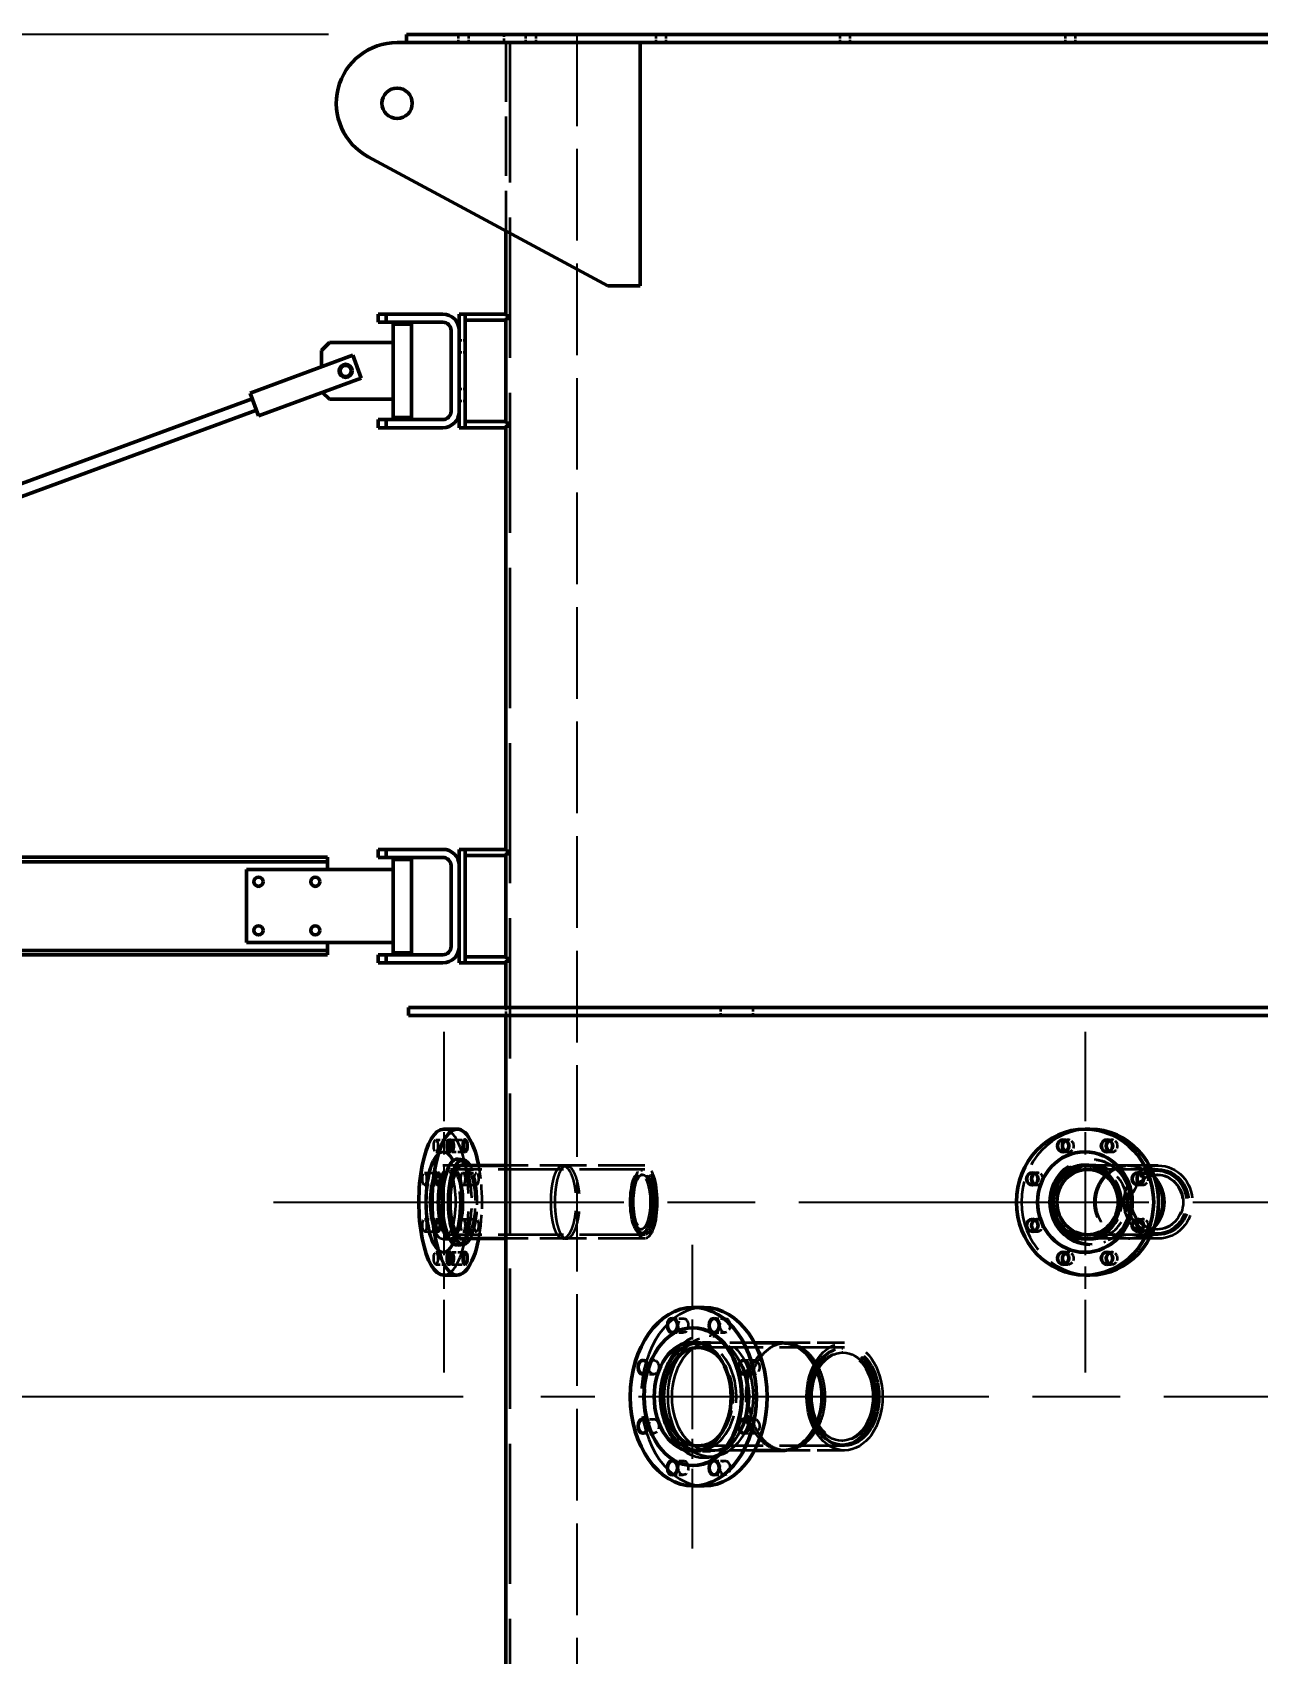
# Model space of a CAD drawing. Header units: inches. Extents: x 11 to 1621, y 11 to 1332.
# Drawn here: x 176.9 to 252.5, y 791.6 to 891.6 of the extents above; entities that cross this region are included whole.
import ezdxf

# ---------------------------------------------------------------- set-up
doc = ezdxf.new("R2010")
doc.units = ezdxf.units.IN
doc.header["$LTSCALE"] = 48
doc.header["$MEASUREMENT"] = 0
doc.linetypes.add('CHAIN', pattern=[0.7087, 0.4724, -0.0591, 0.1181, -0.0591])
doc.linetypes.add('DASHED', pattern=[0.2067, 0.1654, -0.0413])
for name, color, linetype, lineweight in [('Center Mark (ANSI)', 7, 'Continuous', 25), ('Centerline (ANSI)', 7, 'Continuous', 25), ('Dimension (ANSI)', 7, 'Continuous', 25), ('Hidden (ANSI)', 7, 'DASHED', 35), ('Sketch Geometry (ANSI)', 7, 'Continuous', 25), ('Visible (ANSI)', 7, 'Continuous', 50)]:
    doc.layers.add(name, color=color, linetype=linetype, lineweight=lineweight)
doc.styles.add('Dimension Text', font='tahoma.ttf')
doc.dimstyles.new('ELC FT', dxfattribs={"dimscale": 48, "dimtxt": 0.12, "dimasz": 0.098425, "dimexe": 0.05, "dimexo": 0.1, "dimgap": 0.031496, "dimtad": 1, "dimdec": 5, "dimzin": 3, "dimdsep": 46, "dimlunit": 4, "dimtxsty": 'Dimension Text', "dimcen": 0.09, "dimdle": 0.5, "dimclrd": 5, "dimclre": 5, "dimclrt": 256, "dimadec": 1, "dimazin": 3, "dimtfac": 0.833333, "dimtofl": 0, "dimtmove": 0, "dimatfit": 3, "dimfxl": 0, "dimfrac": 2, "dimtolj": 1, "dimtzin": 0, "dimlwd": 25, "dimlwe": 25, "dimarcsym": 0})

# ---------------------------------------------------------------- blocks, each defined once
blk = doc.blocks.new('*D28')
at = {"layer": 'Defpoints', "color": 0, "linetype": 'Continuous', "transparency": 16777216}
for p in [(86.002, 891.451), (200.002, 891.451), (183.393, 291.451)]:
    blk.add_point(p, dxfattribs=at)
at = {"layer": 'Dimension (ANSI)', "color": 5, "linetype": 'Continuous', "lineweight": 25, "transparency": 16777216}
for p, q in [((195.202, 891.451), (83.602, 891.451)), ((86.002, 886.727), (86.002, 614.438)), ((86.002, 296.176), (86.002, 568.464)), ((178.593, 291.451), (83.602, 291.451))]:
    blk.add_line(p, q, dxfattribs=at)
at = {"layer": 'Dimension (ANSI)', "color": 5, "linetype": 'Continuous', "transparency": 16777216}
for points in [[(85.215, 886.727), (86.79, 886.727), (86.002, 891.451)], [(85.215, 296.176), (86.79, 296.176), (86.002, 291.451)]]:
    blk.add_solid(points, dxfattribs=at)
at = {"layer": 'Dimension (ANSI)', "linetype": 'Continuous', "lineweight": 25, "transparency": 16777216, "insert": (86.002, 591.451), "char_height": 5.76, "attachment_point": 5, "rotation": 90, "style": 'Dimension Text'}
blk.add_mtext('\\A1;\\fTahoma|b0|i0;50\'-0"\\P\\fTahoma|b0|i0;4000 STACK', dxfattribs=at)
blk = doc.blocks.new('*D40')
at = {"layer": 'Defpoints', "color": 0, "linetype": 'Continuous', "transparency": 16777216}
for p in [(318.502, 933.451), (210.502, 891.451), (318.502, 891.451)]:
    blk.add_point(p, dxfattribs=at)
at = {"layer": 'Dimension (ANSI)', "color": 5, "linetype": 'Continuous', "lineweight": 25, "transparency": 16777216}
for p, q in [((210.502, 896.251), (210.502, 935.851)), ((318.502, 896.251), (318.502, 935.851)), ((215.227, 933.451), (238.505, 933.451)), ((313.778, 933.451), (290.75, 933.451))]:
    blk.add_line(p, q, dxfattribs=at)
at = {"layer": 'Dimension (ANSI)', "color": 5, "linetype": 'Continuous', "transparency": 16777216}
for points in [[(215.227, 934.239), (215.227, 932.664), (210.502, 933.451)], [(313.778, 934.239), (313.778, 932.664), (318.502, 933.451)]]:
    blk.add_solid(points, dxfattribs=at)
at = {"layer": 'Dimension (ANSI)', "linetype": 'Continuous', "lineweight": 25, "transparency": 16777216, "insert": (264.627, 933.451), "char_height": 5.76, "attachment_point": 5, "style": 'Dimension Text'}
blk.add_mtext('\\A1;\\fTahoma|b0|i0;Ø9\'-0"\\P\\fTahoma|b0|i0;INSIDE LINER', dxfattribs=at)
blk = doc.blocks.new('*D43')
at = {"layer": 'Defpoints', "color": 0, "linetype": 'Continuous', "transparency": 16777216}
for p in [(131.318, 807.451), (208.297, 807.451), (211.659, 627.326)]:
    blk.add_point(p, dxfattribs=at)
at = {"layer": 'Dimension (ANSI)', "color": 5, "linetype": 'Continuous', "lineweight": 25, "transparency": 16777216}
for p, q in [((203.497, 807.451), (128.918, 807.451)), ((131.318, 632.051), (131.318, 802.727)), ((206.859, 627.326), (128.918, 627.326))]:
    blk.add_line(p, q, dxfattribs=at)
at = {"layer": 'Dimension (ANSI)', "color": 5, "linetype": 'Continuous', "transparency": 16777216}
for points in [[(130.531, 802.727), (132.105, 802.727), (131.318, 807.451)], [(130.531, 632.051), (132.105, 632.051), (131.318, 627.326)]]:
    blk.add_solid(points, dxfattribs=at)
at = {"layer": 'Dimension (ANSI)', "linetype": 'Continuous', "lineweight": 25, "transparency": 16777216, "insert": (126.17, 717.389), "char_height": 5.76, "attachment_point": 5, "rotation": 90, "style": 'Dimension Text'}
blk.add_mtext('\\A1;15\'-0 1/8"', dxfattribs=at)

msp = doc.modelspace()

# ---------------------------------------------------------------- linework, layer by layer
at = {"layer": 'Center Mark (ANSI)', "linetype": 'CHAIN', "ltscale": 0.242942}
for p, q in [((202.304175, 829.951101), (202.304175, 808.951101)), ((241.864116, 829.951101), (241.864116, 808.951101))]:
    msp.add_line(p, q, dxfattribs=at)
at = {"layer": 'Center Mark (ANSI)', "linetype": 'CHAIN', "ltscale": 0.216555}
msp.add_line((217.656605, 798.091101), (217.656605, 816.811101), dxfattribs=at)
at = {"layer": 'Centerline (ANSI)', "linetype": 'CHAIN', "ltscale": 0.952448}
for p, q in [((191.804175, 819.451101), (375.147514, 819.451101)), ((365.520406, 807.451101), (208.296605, 807.451101))]:
    msp.add_line(p, q, dxfattribs=at)
at = {"layer": 'Hidden (ANSI)', "ltscale": 0.019741}
for p, q in [((203.21607, 890.951101), (203.21607, 891.451101)), ((203.84107, 890.951101), (203.84107, 891.451101)), ((206.002429, 891.451101), (206.002429, 890.951101)), ((207.371338, 890.951101), (207.371338, 891.451101)), ((207.996338, 890.951101), (207.996338, 891.451101)), ((215.398699, 890.951101), (215.398699, 891.451101)), ((216.023699, 890.951101), (216.023699, 891.451101)), ((226.751101, 890.951101), (226.751101, 891.451101)), ((227.376101, 890.951101), (227.376101, 891.451101)), ((240.654898, 890.951101), (240.654898, 891.451101)), ((241.279898, 890.951101), (241.279898, 891.451101)), ((206.127429, 831.451101), (206.127429, 830.951101)), ((206.127429, 831.451101), (206.127429, 830.951101)), ((219.396644, 830.951101), (219.396644, 831.451101)), ((221.396644, 830.951101), (221.396644, 831.451101))]:
    msp.add_line(p, q, dxfattribs=at)
at = {"layer": 'Hidden (ANSI)', "ltscale": 0.460689}
msp.add_line((206.127429, 890.951101), (206.127429, 879.338811), dxfattribs=at)
at = {"layer": 'Hidden (ANSI)', "ltscale": 1.088534}
msp.add_line((206.377429, 890.951101), (206.377429, 512.951101), dxfattribs=at)
at = {"layer": 'Hidden (ANSI)', "ltscale": 0.01478}
for p, q in [((206.127429, 874.201101), (206.127429, 873.826101)), ((206.127429, 874.201101), (206.127429, 873.826101)), ((203.627429, 872.576101), (203.252429, 872.576101)), ((203.627429, 871.826101), (203.252429, 871.826101)), ((203.627429, 869.576101), (203.252429, 869.576101)), ((203.627429, 868.826101), (203.252429, 868.826101)), ((206.127429, 867.576101), (206.127429, 867.201101)), ((206.127429, 841.201101), (206.127429, 840.826101)), ((206.127429, 834.576101), (206.127429, 834.201101))]:
    msp.add_line(p, q, dxfattribs=at)
at = {"layer": 'Hidden (ANSI)', "ltscale": 0.034819}
for p, q in [((201.813354, 823.290649), (202.640284, 823.290649)), ((202.794995, 823.290649), (203.621925, 823.290649)), ((240.515598, 823.290649), (240.816576, 823.290649)), ((243.212634, 823.290649), (243.513612, 823.290649)), ((201.813354, 822.540649), (202.640284, 822.540649)), ((202.794995, 822.540649), (203.621925, 822.540649)), ((240.515598, 822.540649), (240.816576, 822.540649)), ((243.212634, 822.540649), (243.513612, 822.540649)), ((201.119229, 821.261164), (201.946159, 821.261164)), ((203.48912, 821.261164), (204.316049, 821.261164)), ((238.608506, 821.261164), (238.909483, 821.261164)), ((245.119726, 821.261164), (245.420704, 821.261164)), ((201.119229, 820.511164), (201.946159, 820.511164)), ((203.48912, 820.511164), (204.316049, 820.511164)), ((238.608506, 820.511164), (238.909483, 820.511164)), ((245.119726, 820.511164), (245.420704, 820.511164)), ((201.119229, 818.391038), (201.946159, 818.391038)), ((203.48912, 818.391038), (204.316049, 818.391038)), ((238.608506, 818.391038), (238.909483, 818.391038)), ((245.119726, 818.391038), (245.420704, 818.391038)), ((201.119229, 817.641038), (201.946159, 817.641038)), ((203.48912, 817.641038), (204.316049, 817.641038)), ((238.608506, 817.641038), (238.909483, 817.641038)), ((245.119726, 817.641038), (245.420704, 817.641038)), ((201.813354, 816.361553), (202.640284, 816.361553)), ((202.794995, 816.361553), (203.621925, 816.361553)), ((240.515598, 816.361553), (240.816576, 816.361553)), ((243.212634, 816.361553), (243.513612, 816.361553)), ((201.813354, 815.611553), (202.640284, 815.611553)), ((202.794995, 815.611553), (203.621925, 815.611553)), ((240.515598, 815.611553), (240.816576, 815.611553)), ((243.212634, 815.611553), (243.513612, 815.611553))]:
    msp.add_line(p, q, dxfattribs=at)
at = {"layer": 'Hidden (ANSI)', "ltscale": 0.002281}
for p, q in [((202.247793, 822.546101), (202.304175, 822.546101)), ((202.247793, 816.356101), (202.304175, 816.356101))]:
    msp.add_line(p, q, dxfattribs=at)
at = {"layer": 'Hidden (ANSI)', "ltscale": 0.051882}
for p, q in [((202.247793, 821.736101), (203.47879, 821.736101)), ((241.843595, 821.736101), (242.291641, 821.736101)), ((202.247793, 817.166101), (203.47879, 817.166101)), ((241.843595, 817.166101), (242.291641, 817.166101))]:
    msp.add_line(p, q, dxfattribs=at)
at = {"layer": 'Hidden (ANSI)', "ltscale": 0.026288}
for p, q in [((203.342529, 821.701101), (202.717639, 821.701101)), ((203.342529, 817.201101), (202.717639, 817.201101))]:
    msp.add_line(p, q, dxfattribs=at)
at = {"layer": 'Hidden (ANSI)', "ltscale": 0.361847}
for p, q in [((214.69872, 821.701101), (206.127429, 821.701101)), ((214.69872, 817.201101), (206.127429, 817.201101))]:
    msp.add_line(p, q, dxfattribs=at)
at = {"layer": 'Hidden (ANSI)', "ltscale": 0.00982}
for p, q in [((209.647872, 821.701101), (209.882796, 821.701101)), ((244.537003, 821.701101), (244.622508, 821.701101)), ((209.647872, 817.201101), (209.882796, 817.201101)), ((244.537003, 817.201101), (244.622508, 817.201101)), ((223.225071, 810.763601), (223.401848, 810.763601)), ((223.225071, 804.138601), (223.401848, 804.138601))]:
    msp.add_line(p, q, dxfattribs=at)
at = {"layer": 'Hidden (ANSI)', "ltscale": 0.48224}
for p, q in [((246.375362, 821.701101), (242.217971, 821.701101)), ((246.375362, 817.201101), (242.217971, 817.201101))]:
    msp.add_line(p, q, dxfattribs=at)
at = {"layer": 'Hidden (ANSI)', "ltscale": 0.014692}
for p, q in [((243.118883, 821.907698), (243.006737, 821.950465)), ((243.118883, 816.994504), (243.006737, 816.951737))]:
    msp.add_line(p, q, dxfattribs=at)
at = {"layer": 'Hidden (ANSI)', "ltscale": 0.505835}
for p, q in [((214.69872, 821.464101), (202.717639, 821.464101)), ((246.375362, 821.464101), (242.014605, 821.464101)), ((214.69872, 817.438101), (202.717639, 817.438101)), ((246.375362, 817.438101), (242.014605, 817.438101)), ((227.02577, 810.483601), (218.010158, 810.483601)), ((227.02577, 804.418601), (218.010158, 804.418601))]:
    msp.add_line(p, q, dxfattribs=at)
at = {"layer": 'Hidden (ANSI)', "ltscale": 0.004241}
for p, q in [((214.5666, 821.388601), (214.463797, 821.388601)), ((214.5666, 821.138601), (214.463797, 821.138601)), ((246.327274, 821.388601), (246.289857, 821.388601)), ((246.327274, 821.138601), (246.289857, 821.138601)), ((214.5666, 817.763601), (214.463797, 817.763601)), ((246.327274, 817.763601), (246.289857, 817.763601)), ((214.5666, 817.513601), (214.463797, 817.513601)), ((246.327274, 817.513601), (246.289857, 817.513601)), ((226.926351, 810.419851), (226.848993, 810.419851)), ((226.926351, 810.169851), (226.848993, 810.169851)), ((226.926351, 804.732351), (226.848993, 804.732351)), ((226.926351, 804.482351), (226.848993, 804.482351))]:
    msp.add_line(p, q, dxfattribs=at)
at = {"layer": 'Hidden (ANSI)', "ltscale": 0.0372}
for p, q in [((216.413691, 812.277029), (217.078371, 812.277029)), ((218.984372, 812.277029), (219.649052, 812.277029)), ((216.413691, 811.402029), (217.078371, 811.402029)), ((218.984372, 811.402029), (219.649052, 811.402029)), ((214.595944, 809.706347), (215.260625, 809.706347)), ((220.802118, 809.706347), (221.466799, 809.706347)), ((214.595944, 808.831347), (215.260625, 808.831347)), ((220.802118, 808.831347), (221.466799, 808.831347)), ((214.595944, 806.070855), (215.260625, 806.070855)), ((220.802118, 806.070855), (221.466799, 806.070855)), ((214.595944, 805.195855), (215.260625, 805.195855)), ((220.802118, 805.195855), (221.466799, 805.195855)), ((216.413691, 803.500173), (217.078371, 803.500173)), ((218.984372, 803.500173), (219.649052, 803.500173)), ((216.413691, 802.625173), (217.078371, 802.625173)), ((218.984372, 802.625173), (219.649052, 802.625173))]:
    msp.add_line(p, q, dxfattribs=at)
at = {"layer": 'Hidden (ANSI)', "ltscale": 0.061803}
for p, q in [((217.656605, 810.811101), (218.759692, 810.811101)), ((217.656605, 804.091101), (218.759692, 804.091101))]:
    msp.add_line(p, q, dxfattribs=at)
at = {"layer": 'Hidden (ANSI)', "ltscale": 0.191466}
for p, q in [((221.468333, 810.763601), (218.05469, 810.763601)), ((221.468333, 804.138601), (218.05469, 804.138601))]:
    msp.add_line(p, q, dxfattribs=at)
at = {"layer": 'Hidden (ANSI)', "ltscale": 0.022288}
for p, q in [((219.081908, 811.13426), (218.691898, 811.202499)), ((219.081908, 803.767942), (218.691898, 803.699703))]:
    msp.add_line(p, q, dxfattribs=at)
at = {"layer": 'Hidden (ANSI)', "ltscale": 0.213186}
for p, q in [((227.02577, 810.763601), (223.225071, 810.763601)), ((227.02577, 804.138601), (223.225071, 804.138601))]:
    msp.add_line(p, q, dxfattribs=at)
at = {"layer": 'Hidden (ANSI)', "ltscale": 0.560879}
for centre, ratio, start_param, end_param in [((202.304175, 819.451101), 0.342020143, 0, 3.141592654), ((242.165094, 819.451101), 0.939692621, 3.141592654, 6.283185307)]:
    msp.add_ellipse(centre, major_axis=(0, -4.5), ratio=ratio, start_param=start_param, end_param=end_param, dxfattribs=at)
at = {"layer": 'Hidden (ANSI)', "ltscale": 0.093397}
for centre, major_axis in [((201.813354, 822.915649), (0, 0.375)), ((202.794995, 822.915649), (0, 0.375)), ((201.119229, 820.886164), (0, -0.375)), ((203.48912, 820.886164), (0, 0.375)), ((204.316049, 820.886164), (0, -0.375)), ((201.119229, 818.016038), (0, -0.375)), ((203.48912, 818.016038), (0, 0.375)), ((204.316049, 818.016038), (0, -0.375)), ((201.813354, 815.986553), (0, -0.375)), ((202.794995, 815.986553), (0, -0.375))]:
    msp.add_ellipse(centre, major_axis=major_axis, ratio=0.342020143, dxfattribs=at)
at = {"layer": 'Hidden (ANSI)', "ltscale": 0.05978}
for centre in [(240.816576, 822.915649), (243.513612, 822.915649), (238.909483, 820.886164), (245.420704, 820.886164), (238.909483, 818.016038), (245.420704, 818.016038), (240.816576, 815.986553), (243.513612, 815.986553)]:
    msp.add_ellipse(centre, major_axis=(0, -0.375), ratio=0.939692621, start_param=5.841948206, end_param=9.866015062, dxfattribs=at)
at = {"layer": 'Hidden (ANSI)', "ltscale": 0.980006}
for centre in [(202.247793, 819.451101), (202.304175, 819.451101)]:
    msp.add_ellipse(centre, major_axis=(0, -3.095), ratio=0.342020143, dxfattribs=at)
at = {"layer": 'Hidden (ANSI)', "ltscale": 0.569606}
msp.add_ellipse((202.247793, 819.451101), major_axis=(0, -2.285), ratio=0.342020143, dxfattribs=at)
at = {"layer": 'Hidden (ANSI)', "ltscale": 0.560879}
for centre, ratio in [((202.717639, 819.451101), 0.342020143), ((214.69872, 819.451101), 0.342020143), ((246.375362, 819.451101), 0.939692621)]:
    msp.add_ellipse(centre, major_axis=(0, -2.25), ratio=ratio, dxfattribs=at)
at = {"layer": 'Hidden (ANSI)', "ltscale": 0.321458}
msp.add_ellipse((203.131104, 819.451101), major_axis=(0, -2.655), ratio=0.342020143, start_param=0.044704814, end_param=3.096887839, dxfattribs=at)
at = {"layer": 'Hidden (ANSI)', "ltscale": 0.252972}
msp.add_ellipse((203.47879, 819.451101), major_axis=(0, -2.285), ratio=0.342020143, start_param=0.175251536, end_param=2.966341118, dxfattribs=at)
at = {"layer": 'Hidden (ANSI)', "ltscale": 0.215207}
msp.add_ellipse((203.47879, 819.451101), major_axis=(0, 2.60957), ratio=0.342020143, start_param=3.672770344, end_param=5.752007617, dxfattribs=at)
at = {"layer": 'Hidden (ANSI)', "ltscale": 0.186893}
msp.add_ellipse((203.131104, 819.451101), major_axis=(0, 4.5), ratio=0.342020143, start_param=4.188790205, end_param=5.235987756, dxfattribs=at)
at = {"layer": 'Hidden (ANSI)', "ltscale": 0.385729}
msp.add_ellipse((241.864116, 819.451101), major_axis=(0, -3.095), ratio=0.939692621, start_param=3.141592654, end_param=6.283185307, dxfattribs=at)
at = {"layer": 'Hidden (ANSI)', "ltscale": 0.840684}
msp.add_ellipse((242.165094, 819.451101), major_axis=(0, -2.655), ratio=0.939692621, dxfattribs=at)
at = {"layer": 'Hidden (ANSI)', "ltscale": 0.826299}
msp.add_ellipse((242.291641, 819.451101), major_axis=(0, -2.60957), ratio=0.939692621, dxfattribs=at)
at = {"layer": 'Hidden (ANSI)', "ltscale": 0.251504}
msp.add_ellipse((242.291641, 819.451101), major_axis=(0, -2.285), ratio=0.939692621, start_param=3.324938216, end_param=6.099839745, dxfattribs=at)
at = {"layer": 'Hidden (ANSI)', "ltscale": 0.303707}
msp.add_ellipse((242.291641, 819.451101), major_axis=(0, 2.285), ratio=0.939692621, start_param=3.037069613, end_param=6.387708348, dxfattribs=at)
at = {"layer": 'Hidden (ANSI)', "ltscale": 0.50179}
for centre, ratio in [((202.717639, 819.451101), 0.342020143), ((214.69872, 819.451101), 0.342020143), ((246.375362, 819.451101), 0.939692621)]:
    msp.add_ellipse(centre, major_axis=(0, -2.013), ratio=ratio, dxfattribs=at)
at = {"layer": 'Hidden (ANSI)', "ltscale": 0.482966}
for centre, ratio in [((214.463797, 819.451101), 0.342020143), ((214.5666, 819.451101), 0.342020143), ((246.289857, 819.451101), 0.939692621), ((246.327274, 819.451101), 0.939692621)]:
    msp.add_ellipse(centre, major_axis=(0, -1.9375), ratio=ratio, dxfattribs=at)
at = {"layer": 'Hidden (ANSI)', "ltscale": 0.420635}
for centre, major_axis, ratio in [((214.463797, 819.451101), (0, -1.6875), 0.342020143), ((214.5666, 819.451101), (0, 1.6875), 0.342020143), ((246.289857, 819.451101), (0, -1.6875), 0.939692621), ((246.327274, 819.451101), (0, 1.6875), 0.939692621)]:
    msp.add_ellipse(centre, major_axis=major_axis, ratio=ratio, dxfattribs=at)
at = {"layer": 'Hidden (ANSI)', "ltscale": 0.252893}
msp.add_ellipse((242.014605, 819.451101), major_axis=(0, 2.25), ratio=0.939692621, start_param=3.295578608, end_param=6.129199353, dxfattribs=at)
at = {"layer": 'Hidden (ANSI)', "ltscale": 0.870765}
msp.add_ellipse((218.363712, 807.451101), major_axis=(0, -5.5), ratio=0.707106781, start_param=3.141592654, end_param=6.283185307, dxfattribs=at)
at = {"layer": 'Hidden (ANSI)', "ltscale": 0.529714}
msp.add_ellipse((217.699031, 807.451101), major_axis=(0, -4.25), ratio=0.707106781, start_param=3.141592654, end_param=6.283185307, dxfattribs=at)
at = {"layer": 'Hidden (ANSI)', "ltscale": 0.108979}
for centre, major_axis in [((217.078371, 811.839529), (0, -0.4375)), ((219.649052, 811.839529), (0, 0.4375)), ((215.260625, 809.268847), (0, -0.4375)), ((221.466799, 809.268847), (0, 0.4375)), ((215.260625, 805.633355), (0, -0.4375)), ((221.466799, 805.633355), (0, 0.4375)), ((217.078371, 803.062673), (0, -0.4375)), ((219.649052, 803.062673), (0, 0.4375))]:
    msp.add_ellipse(centre, major_axis=major_axis, ratio=0.707106781, dxfattribs=at)
at = {"layer": 'Hidden (ANSI)', "ltscale": 1.196906}
msp.add_ellipse((218.363712, 807.451101), major_axis=(0, -3.78), ratio=0.707106781, dxfattribs=at)
at = {"layer": 'Hidden (ANSI)', "ltscale": 1.175134}
msp.add_ellipse((218.759692, 807.451101), major_axis=(0, -3.711241), ratio=0.707106781, dxfattribs=at)
at = {"layer": 'Hidden (ANSI)', "ltscale": 1.063916}
msp.add_ellipse((218.759692, 807.451101), major_axis=(0, -3.36), ratio=0.707106781, dxfattribs=at)
at = {"layer": 'Hidden (ANSI)', "ltscale": 0.40753}
msp.add_ellipse((218.010158, 807.451101), major_axis=(0, 3.3125), ratio=0.707106781, start_param=3.161803463, end_param=6.262974497, dxfattribs=at)
at = {"layer": 'Hidden (ANSI)', "ltscale": 1.048876}
msp.add_ellipse((227.02577, 807.451101), major_axis=(0, -3.3125), ratio=0.707106781, dxfattribs=at)
at = {"layer": 'Hidden (ANSI)', "ltscale": 0.220675}
msp.add_ellipse((218.010158, 807.451101), major_axis=(0, -3.0325), ratio=0.707106781, start_param=0.653449246, end_param=2.488143407, dxfattribs=at)
at = {"layer": 'Hidden (ANSI)', "ltscale": 0.94003}
for centre in [(226.848993, 807.451101), (226.926351, 807.451101)]:
    msp.add_ellipse(centre, major_axis=(0, -2.96875), ratio=0.707106781, dxfattribs=at)
at = {"layer": 'Hidden (ANSI)', "ltscale": 0.960216}
msp.add_ellipse((227.02577, 807.451101), major_axis=(0, -3.0325), ratio=0.707106781, dxfattribs=at)
at = {"layer": 'Hidden (ANSI)', "ltscale": 0.86087}
for centre, major_axis in [((226.848993, 807.451101), (0, -2.71875)), ((226.926351, 807.451101), (0, 2.71875))]:
    msp.add_ellipse(centre, major_axis=major_axis, ratio=0.707106781, dxfattribs=at)
at = {"layer": 'Hidden (ANSI)', "ltscale": 0.560926}
msp.add_open_spline([(208.919089, 819.451101), (208.919089, 819.309828), (208.923218, 819.163735), (208.940669, 818.873127), (208.953989, 818.728611), (208.989413, 818.451438), (209.01155, 818.318561), (209.063088, 818.072832), (209.092498, 817.959987), (209.1557, 817.760235), (209.191647, 817.666502), (209.270724, 817.501287), (209.313857, 817.429795), (209.404813, 817.314981), (209.452713, 817.271567), (209.550082, 817.214621), (209.599554, 817.201101), (209.696191, 817.201101), (209.746652, 817.214621), (209.84807, 817.271567), (209.899026, 817.314981), (209.997667, 817.429795), (210.045427, 817.501287), (210.134438, 817.666502), (210.175682, 817.760235), (210.249119, 817.959987), (210.283826, 818.072832), (210.345301, 818.318561), (210.372068, 818.451438), (210.415181, 818.728611), (210.431559, 818.873127), (210.453061, 819.163735), (210.45818, 819.309828), (210.45818, 819.592373), (210.453061, 819.738467), (210.431559, 820.029075), (210.415181, 820.173591), (210.372068, 820.450764), (210.345301, 820.583641), (210.283826, 820.82937), (210.249119, 820.942215), (210.175682, 821.141967), (210.134438, 821.2357), (210.045427, 821.400914), (209.997667, 821.472406), (209.899026, 821.587221), (209.84807, 821.630635), (209.746652, 821.687581), (209.696191, 821.701101), (209.599554, 821.701101), (209.550082, 821.687581), (209.452713, 821.630635), (209.404813, 821.587221), (209.313857, 821.472406), (209.270724, 821.400914), (209.191647, 821.2357), (209.1557, 821.141967), (209.092498, 820.942215), (209.063088, 820.82937), (209.01155, 820.583641), (208.989413, 820.450764), (208.953989, 820.173591), (208.940669, 820.029075), (208.923218, 819.738467), (208.919089, 819.592373), (208.919089, 819.451101)], degree=3, knots=[0, 0, 0, 0, 1.076496633, 1.076496633, 2.152993266, 2.152993266, 3.229489899, 3.229489899, 4.305986532, 4.305986532, 5.382483084, 5.382483084, 6.458979637, 6.458979637, 7.53547619, 7.53547619, 8.611972742, 8.611972742, 9.688469295, 9.688469295, 10.764965847, 10.764965847, 11.8414624, 11.8414624, 12.917958953, 12.917958953, 13.994455586, 13.994455586, 15.070952219, 15.070952219, 16.147448851, 16.147448851, 17.223945484, 17.223945484, 18.300442117, 18.300442117, 19.37693875, 19.37693875, 20.453435383, 20.453435383, 21.529932016, 21.529932016, 22.606428569, 22.606428569, 23.682925121, 23.682925121, 24.759421674, 24.759421674, 25.835918227, 25.835918227, 26.912414779, 26.912414779, 27.988911332, 27.988911332, 29.065407884, 29.065407884, 30.141904437, 30.141904437, 31.21840107, 31.21840107, 32.294897703, 32.294897703, 33.371394336, 33.371394336, 34.447890969, 34.447890969, 34.447890969, 34.447890969], dxfattribs=at)
at = {"layer": 'Hidden (ANSI)', "ltscale": 0.560927}
for points in [[(209.154188, 819.451101), (209.154188, 819.592374), (209.158314, 819.738467), (209.175757, 820.029075), (209.18907, 820.173592), (209.224478, 820.450764), (209.246605, 820.583641), (209.298122, 820.82937), (209.32752, 820.942215), (209.3907, 821.141967), (209.426635, 821.2357), (209.505691, 821.400914), (209.548814, 821.472406), (209.639754, 821.587221), (209.687647, 821.630635), (209.785007, 821.687581), (209.834478, 821.701101), (209.931114, 821.701101), (209.981578, 821.687581), (210.083004, 821.630635), (210.133966, 821.587221), (210.232624, 821.472406), (210.280394, 821.400914), (210.369427, 821.2357), (210.410682, 821.141967), (210.484141, 820.942215), (210.518859, 820.82937), (210.580356, 820.583641), (210.607132, 820.450764), (210.650262, 820.173592), (210.666646, 820.029075), (210.688157, 819.738467), (210.693278, 819.592374), (210.693278, 819.309828), (210.688157, 819.163735), (210.666646, 818.873127), (210.650262, 818.72861), (210.607132, 818.451438), (210.580356, 818.318561), (210.518859, 818.072832), (210.484141, 817.959987), (210.410682, 817.760235), (210.369427, 817.666502), (210.280394, 817.501288), (210.232624, 817.429796), (210.133966, 817.314981), (210.083004, 817.271567), (209.981578, 817.214621), (209.931114, 817.201101), (209.834478, 817.201101), (209.785007, 817.214621), (209.687647, 817.271567), (209.639754, 817.314981), (209.548814, 817.429796), (209.505691, 817.501288), (209.426635, 817.666502), (209.3907, 817.760235), (209.32752, 817.959987), (209.298122, 818.072832), (209.246605, 818.318561), (209.224478, 818.451438), (209.18907, 818.72861), (209.175757, 818.873127), (209.158314, 819.163735), (209.154188, 819.309828), (209.154188, 819.451101)], [(246.751717, 819.451101), (246.751717, 819.592374), (246.738832, 819.738467), (246.684579, 820.029075), (246.643224, 820.173592), (246.533929, 820.450764), (246.465902, 820.583641), (246.308835, 820.82937), (246.219787, 820.942215), (246.030211, 821.141967), (245.923203, 821.2357), (245.690478, 821.400914), (245.564768, 821.472406), (245.302907, 821.587221), (245.166547, 821.630635), (244.892725, 821.687581), (244.755261, 821.701101), (244.489756, 821.701101), (244.352653, 821.687581), (244.080311, 821.630635), (243.945069, 821.587221), (243.686016, 821.472406), (243.561998, 821.400914), (243.332904, 821.2357), (243.227833, 821.141967), (243.041998, 820.942215), (242.954886, 820.82937), (242.801451, 820.583641), (242.735117, 820.450764), (242.628632, 820.173592), (242.588395, 820.029075), (242.535623, 819.738467), (242.5231, 819.592374), (242.5231, 819.309828), (242.535623, 819.163735), (242.588395, 818.873127), (242.628632, 818.72861), (242.735117, 818.451438), (242.801451, 818.318561), (242.954886, 818.072832), (243.041998, 817.959987), (243.227833, 817.760235), (243.332904, 817.666502), (243.561998, 817.501288), (243.686016, 817.429796), (243.945069, 817.314981), (244.080311, 817.271567), (244.352653, 817.214621), (244.489756, 817.201101), (244.755261, 817.201101), (244.892725, 817.214621), (245.166547, 817.271567), (245.302907, 817.314981), (245.564768, 817.429796), (245.690478, 817.501288), (245.923203, 817.666502), (246.030211, 817.760235), (246.219787, 817.959987), (246.308835, 818.072832), (246.465902, 818.318561), (246.533929, 818.451438), (246.643224, 818.72861), (246.684579, 818.873127), (246.738832, 819.163735), (246.751717, 819.309828), (246.751717, 819.451101)]]:
    msp.add_open_spline(points, degree=3, knots=[0, 0, 0, 0, 1.07649762, 1.07649762, 2.15299524, 2.15299524, 3.22949286, 3.22949286, 4.30599048, 4.30599048, 5.382488019, 5.382488019, 6.458985557, 6.458985557, 7.535483096, 7.535483096, 8.611980634, 8.611980634, 9.688478173, 9.688478173, 10.764975711, 10.764975711, 11.84147325, 11.84147325, 12.917970788, 12.917970788, 13.994468408, 13.994468408, 15.070966028, 15.070966028, 16.147463649, 16.147463649, 17.223961269, 17.223961269, 18.300458889, 18.300458889, 19.376956509, 19.376956509, 20.453454129, 20.453454129, 21.529951749, 21.529951749, 22.606449288, 22.606449288, 23.682946826, 23.682946826, 24.759444365, 24.759444365, 25.835941903, 25.835941903, 26.912439441, 26.912439441, 27.98893698, 27.98893698, 29.065434518, 29.065434518, 30.141932057, 30.141932057, 31.218429677, 31.218429677, 32.294927297, 32.294927297, 33.371424917, 33.371424917, 34.447922537, 34.447922537, 34.447922537, 34.447922537], dxfattribs=at)
at = {"layer": 'Hidden (ANSI)', "ltscale": 0.437126}
msp.add_open_spline([(246.172012, 818.013276), (246.12952, 817.959427), (246.085158, 817.908262), (245.944678, 817.760235), (245.837674, 817.666502), (245.604956, 817.501287), (245.479251, 817.429795), (245.217395, 817.314981), (245.081038, 817.271567), (244.807219, 817.214621), (244.669756, 817.201101), (244.404251, 817.201101), (244.267148, 817.214621), (243.994802, 817.271567), (243.859558, 817.314981), (243.600499, 817.429795), (243.476478, 817.501287), (243.247376, 817.666502), (243.1423, 817.760235), (242.956457, 817.959987), (242.869341, 818.072832), (242.715898, 818.318561), (242.64956, 818.451438), (242.543069, 818.728611), (242.50283, 818.873127), (242.450055, 819.163735), (242.437531, 819.309828), (242.437531, 819.592373), (242.450055, 819.738467), (242.50283, 820.029075), (242.543069, 820.173591), (242.64956, 820.450764), (242.715898, 820.583641), (242.869341, 820.82937), (242.956457, 820.942215), (243.1423, 821.141967), (243.247376, 821.2357), (243.476478, 821.400914), (243.600499, 821.472406), (243.859558, 821.587221), (243.994802, 821.630635), (244.267148, 821.687581), (244.404251, 821.701101), (244.669756, 821.701101), (244.807219, 821.687581), (245.081038, 821.630635), (245.217395, 821.587221), (245.479251, 821.472406), (245.604956, 821.400914), (245.837674, 821.2357), (245.944678, 821.141967), (246.085158, 820.99394), (246.12952, 820.942775), (246.172012, 820.888926)], degree=3, knots=[3.78700206, 3.78700206, 3.78700206, 3.78700206, 4.305986532, 4.305986532, 5.382483084, 5.382483084, 6.458979637, 6.458979637, 7.53547619, 7.53547619, 8.611972742, 8.611972742, 9.688469295, 9.688469295, 10.764965847, 10.764965847, 11.8414624, 11.8414624, 12.917958953, 12.917958953, 13.994455586, 13.994455586, 15.070952219, 15.070952219, 16.147448851, 16.147448851, 17.223945484, 17.223945484, 18.300442117, 18.300442117, 19.37693875, 19.37693875, 20.453435383, 20.453435383, 21.529932016, 21.529932016, 22.606428569, 22.606428569, 23.682925121, 23.682925121, 24.759421674, 24.759421674, 25.835918227, 25.835918227, 26.912414779, 26.912414779, 27.988911332, 27.988911332, 29.065407884, 29.065407884, 30.141904437, 30.141904437, 30.660888909, 30.660888909, 30.660888909, 30.660888909], dxfattribs=at)
at = {"layer": 'Hidden (ANSI)', "ltscale": 0.412923}
msp.add_open_spline([(223.225071, 804.138601), (223.077985, 804.138601), (222.926693, 804.15851), (222.627451, 804.242359), (222.479497, 804.306281), (222.197228, 804.475322), (222.062682, 804.580574), (221.814994, 804.823797), (221.701851, 804.961783), (221.502274, 805.255836), (221.409025, 805.421954), (221.245148, 805.783697), (221.174501, 805.979312), (221.061247, 806.387364), (221.018543, 806.600128), (220.962559, 807.027989), (220.94929, 807.243091), (220.94929, 807.659111), (220.962559, 807.874213), (221.018543, 808.302074), (221.061247, 808.514838), (221.174501, 808.92289), (221.245148, 809.118505), (221.409025, 809.480248), (221.502274, 809.646366), (221.701851, 809.940418), (221.814994, 810.078404), (222.062682, 810.321628), (222.197228, 810.42688), (222.479497, 810.595921), (222.627451, 810.659843), (222.926693, 810.743692), (223.077985, 810.763601), (223.225071, 810.763601)], degree=3, knots=[12.68031244, 12.68031244, 12.68031244, 12.68031244, 14.265351217, 14.265351217, 15.850389994, 15.850389994, 17.435428772, 17.435428772, 19.020467549, 19.020467549, 20.605506882, 20.605506882, 22.190546215, 22.190546215, 23.775585547, 23.775585547, 25.36062488, 25.36062488, 26.945664213, 26.945664213, 28.530703546, 28.530703546, 30.115742879, 30.115742879, 31.700782212, 31.700782212, 33.285820989, 33.285820989, 34.870859766, 34.870859766, 36.455898544, 36.455898544, 38.040937321, 38.040937321, 38.040937321, 38.040937321], dxfattribs=at)
at = {"layer": 'Hidden (ANSI)', "ltscale": 1.049079}
msp.add_open_spline([(225.810936, 807.451101), (225.810936, 807.659112), (225.796046, 807.874213), (225.733435, 808.302075), (225.685728, 808.514839), (225.559896, 808.922891), (225.481677, 809.118506), (225.301549, 809.480248), (225.199638, 809.646366), (224.983327, 809.940418), (224.861525, 810.078404), (224.597596, 810.321627), (224.455485, 810.42688), (224.160654, 810.59592), (224.007704, 810.659843), (223.701844, 810.743692), (223.548933, 810.763601), (223.254762, 810.763601), (223.103473, 810.743692), (222.804245, 810.659843), (222.656301, 810.59592), (222.374059, 810.42688), (222.23953, 810.321627), (221.991877, 810.078404), (221.878753, 809.940418), (221.679212, 809.646366), (221.585982, 809.480248), (221.42214, 809.118506), (221.351509, 808.922891), (221.238282, 808.514839), (221.195589, 808.302075), (221.139619, 807.874213), (221.126353, 807.659112), (221.126353, 807.24309), (221.139619, 807.027989), (221.195589, 806.600127), (221.238282, 806.387363), (221.351509, 805.979311), (221.42214, 805.783696), (221.585982, 805.421954), (221.679212, 805.255836), (221.878753, 804.961784), (221.991877, 804.823798), (222.23953, 804.580575), (222.374059, 804.475322), (222.656301, 804.306282), (222.804245, 804.242359), (223.103473, 804.15851), (223.254762, 804.138601), (223.548933, 804.138601), (223.701844, 804.15851), (224.007704, 804.242359), (224.160654, 804.306282), (224.455485, 804.475322), (224.597596, 804.580575), (224.861525, 804.823798), (224.983327, 804.961784), (225.199638, 805.255836), (225.301549, 805.421954), (225.481677, 805.783696), (225.559896, 805.979311), (225.685728, 806.387363), (225.733435, 806.600127), (225.796046, 807.027989), (225.810936, 807.24309), (225.810936, 807.451101)], degree=3, knots=[0, 0, 0, 0, 1.585042491, 1.585042491, 3.170084982, 3.170084982, 4.755127473, 4.755127473, 6.340169964, 6.340169964, 7.925211889, 7.925211889, 9.510253815, 9.510253815, 11.09529574, 11.09529574, 12.680337666, 12.680337666, 14.265379591, 14.265379591, 15.850421517, 15.850421517, 17.435463442, 17.435463442, 19.020505368, 19.020505368, 20.605547859, 20.605547859, 22.19059035, 22.19059035, 23.775632841, 23.775632841, 25.360675332, 25.360675332, 26.945717823, 26.945717823, 28.530760314, 28.530760314, 30.115802805, 30.115802805, 31.700845296, 31.700845296, 33.285887221, 33.285887221, 34.870929147, 34.870929147, 36.455971072, 36.455971072, 38.041012998, 38.041012998, 39.626054923, 39.626054923, 41.211096849, 41.211096849, 42.796138774, 42.796138774, 44.3811807, 44.3811807, 45.966223191, 45.966223191, 47.551265682, 47.551265682, 49.136308173, 49.136308173, 50.721350664, 50.721350664, 50.721350664, 50.721350664], dxfattribs=at)
at = {"layer": 'Sketch Geometry (ANSI)', "linetype": 'DASHED', "ltscale": 0.711831}
msp.add_line((210.502429, 891.451101), (210.502429, 326.451101), dxfattribs=at)
at = {"layer": 'Visible (ANSI)'}
for p, q in [((207.940516, 890.951101), (199.426081, 890.951101)), ((329.002429, 891.451101), (200.002429, 891.451101)), ((200.002429, 891.451101), (200.002429, 890.951101)), ((207.940516, 890.951101), (321.064342, 890.951101)), ((214.426081, 875.951101), (214.426081, 890.951101)), ((197.649781, 883.898487), (212.426081, 875.951101)), ((206.127429, 879.338811), (206.127429, 874.201101)), ((212.426081, 875.951101), (214.426081, 875.951101)), ((198.752429, 874.201101), (198.252429, 874.201101)), ((198.252429, 874.201101), (198.252429, 873.701101)), ((198.252429, 873.701101), (198.752429, 873.701101)), ((202.252429, 874.201101), (198.752429, 874.201101)), ((198.752429, 873.701101), (198.752429, 874.201101)), ((198.752429, 873.701101), (202.252429, 873.701101)), ((203.627429, 874.201101), (203.252429, 874.201101)), ((203.252429, 874.201101), (203.252429, 867.201101)), ((203.627429, 867.201101), (203.627429, 874.201101)), ((203.627429, 874.201101), (206.232449, 874.201101)), ((203.627429, 874.201101), (203.627429, 873.826101)), ((206.232449, 873.826101), (203.627429, 873.826101)), ((206.127429, 873.826101), (206.127429, 867.576101)), ((206.232449, 874.201101), (206.232449, 873.826101)), ((200.314929, 873.576101), (199.189929, 873.576101)), ((199.189929, 872.451101), (199.189929, 873.576101)), ((200.314929, 867.826101), (200.314929, 873.576101)), ((202.752429, 873.201101), (202.752429, 868.201101)), ((203.252429, 868.201101), (203.252429, 873.201101)), ((196.697648, 871.663795), (190.36204, 869.335153)), ((194.752429, 871.951101), (195.252429, 872.451101)), ((194.752429, 871.951101), (194.752429, 870.948834)), ((199.189929, 872.451101), (195.252429, 872.451101)), ((196.697648, 871.663795), (197.215124, 870.255883)), ((199.189929, 868.951101), (199.189929, 872.451101)), ((190.879516, 867.92724), (197.215124, 870.255883)), ((124.254711, 844.637984), (190.491409, 868.983175)), ((190.36204, 869.335153), (190.879516, 867.92724)), ((195.252429, 868.951101), (194.825829, 869.377701)), ((195.252429, 868.951101), (199.189929, 868.951101)), ((199.189929, 867.826101), (199.189929, 868.951101)), ((124.51345, 843.934027), (190.750147, 868.279218)), ((198.752429, 867.701101), (198.252429, 867.701101)), ((198.252429, 867.701101), (198.252429, 867.201101)), ((202.252429, 867.701101), (198.752429, 867.701101)), ((198.752429, 867.201101), (198.752429, 867.701101)), ((199.189929, 867.826101), (200.314929, 867.826101)), ((198.252429, 867.201101), (198.752429, 867.201101)), ((198.752429, 867.201101), (202.252429, 867.201101)), ((203.252429, 867.201101), (203.627429, 867.201101)), ((203.627429, 867.576101), (206.232449, 867.576101)), ((203.627429, 867.576101), (203.627429, 867.201101)), ((206.232449, 867.201101), (203.627429, 867.201101)), ((206.127429, 867.201101), (206.127429, 841.201101)), ((206.232449, 867.576101), (206.232449, 867.201101)), ((195.127429, 840.716101), (103.752429, 840.716101)), ((195.127429, 840.716101), (195.127429, 840.436101)), ((198.752429, 841.201101), (198.252429, 841.201101)), ((198.252429, 841.201101), (198.252429, 840.701101)), ((198.252429, 840.701101), (198.752429, 840.701101)), ((202.252429, 841.201101), (198.752429, 841.201101)), ((198.752429, 840.701101), (198.752429, 841.201101)), ((198.752429, 840.701101), (202.252429, 840.701101)), ((203.627429, 841.201101), (203.252429, 841.201101)), ((203.252429, 841.201101), (203.252429, 834.201101)), ((203.627429, 834.201101), (203.627429, 841.201101)), ((203.627429, 841.201101), (206.232449, 841.201101)), ((203.627429, 841.201101), (203.627429, 840.826101)), ((206.232449, 840.826101), (203.627429, 840.826101)), ((206.127429, 840.826101), (206.127429, 834.576101)), ((206.232449, 841.201101), (206.232449, 840.826101)), ((195.127429, 840.436101), (103.752429, 840.436101)), ((190.127429, 839.951101), (190.127429, 835.451101)), ((199.189929, 839.951101), (190.127429, 839.951101)), ((195.127429, 840.436101), (195.127429, 840.091101)), ((195.127429, 840.091101), (195.127429, 839.951101)), ((200.314929, 840.576101), (199.189929, 840.576101)), ((199.189929, 839.951101), (199.189929, 840.576101)), ((199.189929, 835.451101), (199.189929, 839.951101)), ((200.314929, 834.826101), (200.314929, 840.576101)), ((202.752429, 840.201101), (202.752429, 835.201101)), ((203.252429, 835.201101), (203.252429, 840.201101)), ((195.127429, 834.966101), (103.752429, 834.966101)), ((195.127429, 834.686101), (103.752429, 834.686101)), ((190.127429, 835.451101), (199.189929, 835.451101)), ((195.127429, 835.451101), (195.127429, 835.311101)), ((195.127429, 835.311101), (195.127429, 834.966101)), ((195.127429, 834.966101), (195.127429, 834.686101)), ((198.752429, 834.701101), (198.252429, 834.701101)), ((198.252429, 834.701101), (198.252429, 834.201101)), ((202.252429, 834.701101), (198.752429, 834.701101)), ((198.752429, 834.201101), (198.752429, 834.701101)), ((199.189929, 834.826101), (199.189929, 835.451101)), ((199.189929, 834.826101), (200.314929, 834.826101)), ((198.252429, 834.201101), (198.752429, 834.201101)), ((198.752429, 834.201101), (202.252429, 834.201101)), ((203.252429, 834.201101), (203.627429, 834.201101)), ((203.627429, 834.576101), (206.232449, 834.576101)), ((203.627429, 834.576101), (203.627429, 834.201101)), ((206.232449, 834.201101), (203.627429, 834.201101)), ((206.127429, 834.201101), (206.127429, 831.451101)), ((206.232449, 834.576101), (206.232449, 834.201101)), ((200.127429, 831.451101), (328.877429, 831.451101)), ((200.127429, 831.451101), (200.127429, 830.951101)), ((200.127429, 830.951101), (328.877429, 830.951101)), ((206.127429, 830.951101), (206.127429, 789.451101)), ((202.304175, 823.951101), (203.131104, 823.951101)), ((241.864116, 823.951101), (242.165094, 823.951101)), ((203.518677, 822.058063), (203.171685, 822.103448)), ((206.127429, 821.701101), (203.342529, 821.701101)), ((241.843595, 822.546101), (241.864116, 822.546101)), ((242.217971, 821.701101), (242.014605, 821.701101)), ((203.518677, 816.844138), (203.171685, 816.798754)), ((206.127429, 817.201101), (203.342529, 817.201101)), ((242.217971, 817.201101), (242.014605, 817.201101)), ((241.843595, 816.356101), (241.864116, 816.356101)), ((202.304175, 814.951101), (203.131104, 814.951101)), ((241.864116, 814.951101), (242.165094, 814.951101)), ((217.699031, 812.951101), (218.363712, 812.951101)), ((217.656605, 811.701101), (217.699031, 811.701101)), ((218.05469, 810.763601), (218.010158, 810.763601)), ((223.225071, 810.763601), (221.468333, 810.763601)), ((218.05469, 804.138601), (218.010158, 804.138601)), ((223.225071, 804.138601), (221.468333, 804.138601)), ((217.656605, 803.201101), (217.699031, 803.201101)), ((217.699031, 801.951101), (218.363712, 801.951101))]:
    msp.add_line(p, q, dxfattribs=at)
for centre, radius in [((199.426081, 887.201101), 0.9375), ((196.252429, 870.701101), 0.40625), ((196.252429, 870.701101), 0.34375), ((190.877429, 839.201101), 0.28125), ((194.377429, 839.201101), 0.28125), ((190.877429, 836.201101), 0.28125), ((194.377429, 836.201101), 0.28125)]:
    msp.add_circle(centre, radius, dxfattribs=at)
for centre, radius, start, end in [((199.426081, 887.201101), 3.75, 90, 241.7265549), ((202.252429, 873.201101), 1, 0, 90), ((202.252429, 873.201101), 0.5, 0, 90), ((202.252429, 868.201101), 1, 270, 0), ((202.252429, 868.201101), 0.5, 270, 0), ((202.252429, 840.201101), 1, 0, 90), ((202.252429, 840.201101), 0.5, 0, 90), ((202.252429, 835.201101), 1, 270, 0), ((202.252429, 835.201101), 0.5, 270, 0)]:
    msp.add_arc(centre, radius, start, end, dxfattribs=at)
for centre, major_axis, ratio, start_param, end_param in [((202.304175, 819.451101), (0, 4.5), 0.342020143, 0, 3.141592654), ((203.131104, 819.451101), (0, 4.5), 0.342020143, 5.235987756, 10.471975512), ((242.165094, 819.451101), (0, 4.5), 0.939692621, 3.141592654, 6.283185307), ((240.816576, 822.915649), (0, -0.375), 0.939692621, 3.582829755, 5.841948206), ((243.513612, 822.915649), (0, -0.375), 0.939692621, 3.582829755, 5.841948206), ((203.131104, 819.451101), (0, 2.655), 0.342020143, 6.238480493, 9.469482775), ((203.47879, 819.451101), (0, 2.60957), 0.342020143, 5.752007617, 9.955955651), ((203.47879, 819.451101), (0, 2.285), 0.342020143, 6.107933772, 9.600029496), ((242.014605, 819.451101), (0, -2.25), 0.939692621, 2.987606699, 6.437171261), ((241.864116, 819.451101), (0, 3.095), 0.939692621, 3.141592654, 6.283185307), ((242.291641, 819.451101), (0, 2.285), 0.939692621, 0.104523041, 0.183345562), ((238.909483, 820.886164), (0, -0.375), 0.939692621, 3.582829755, 5.841948206), ((245.420704, 820.886164), (0, -0.375), 0.939692621, 3.582829755, 5.841948206), ((238.909483, 818.016038), (0, -0.375), 0.939692621, 3.582829755, 5.841948206), ((245.420704, 818.016038), (0, -0.375), 0.939692621, 3.582829755, 5.841948206), ((242.291641, 819.451101), (0, -2.285), 0.939692621, 6.099839745, 6.178662267), ((240.816576, 815.986553), (0, -0.375), 0.939692621, 3.582829755, 5.841948206), ((243.513612, 815.986553), (0, -0.375), 0.939692621, 3.582829755, 5.841948206), ((218.363712, 807.451101), (0, 5.5), 0.707106781, 3.141592654, 6.283185307), ((217.699031, 807.451101), (0, 4.25), 0.707106781, 3.141592654, 6.283185307), ((218.010158, 807.451101), (0, -3.3125), 0.707106781, 3.121381844, 6.303396117), ((218.010158, 807.451101), (0, -3.0325), 0.707106781, 2.488143407, 6.936634553)]:
    msp.add_ellipse(centre, major_axis=major_axis, ratio=ratio, start_param=start_param, end_param=end_param, dxfattribs=at)
for centre, major_axis, ratio in [((241.864116, 819.451101), (0, -4.5), 0.939692621), ((202.640284, 822.915649), (0, 0.375), 0.342020143), ((203.621925, 822.915649), (0, -0.375), 0.342020143), ((240.515598, 822.915649), (0, 0.375), 0.939692621), ((243.212634, 822.915649), (0, 0.375), 0.939692621), ((241.843595, 819.451101), (0, -3.095), 0.939692621), ((241.843595, 819.451101), (0, -2.285), 0.939692621), ((201.946159, 820.886164), (0, 0.375), 0.342020143), ((238.608506, 820.886164), (0, 0.375), 0.939692621), ((242.014605, 819.451101), (0, -2.013), 0.939692621), ((245.119726, 820.886164), (0, -0.375), 0.939692621), ((201.946159, 818.016038), (0, 0.375), 0.342020143), ((238.608506, 818.016038), (0, 0.375), 0.939692621), ((245.119726, 818.016038), (0, -0.375), 0.939692621), ((202.640284, 815.986553), (0, 0.375), 0.342020143), ((203.621925, 815.986553), (0, -0.375), 0.342020143), ((240.515598, 815.986553), (0, -0.375), 0.939692621), ((243.212634, 815.986553), (0, -0.375), 0.939692621), ((217.699031, 807.451101), (0, -5.5), 0.707106781), ((217.656605, 807.451101), (0, -4.25), 0.707106781), ((216.413691, 811.839529), (0, 0.4375), 0.707106781), ((218.984372, 811.839529), (0, 0.4375), 0.707106781), ((217.656605, 807.451101), (0, -3.36), 0.707106781), ((214.595944, 809.268847), (0, 0.4375), 0.707106781), ((220.802118, 809.268847), (0, -0.4375), 0.707106781), ((214.595944, 805.633355), (0, 0.4375), 0.707106781), ((220.802118, 805.633355), (0, -0.4375), 0.707106781), ((216.413691, 803.062673), (0, -0.4375), 0.707106781), ((218.984372, 803.062673), (0, -0.4375), 0.707106781)]:
    msp.add_ellipse(centre, major_axis=major_axis, ratio=ratio, dxfattribs=at)
for points, knots in [([(246.172012, 820.888926), (246.217659, 820.83108), (246.26115, 820.770136), (246.380349, 820.583641), (246.448372, 820.450764), (246.557662, 820.173591), (246.599014, 820.029075), (246.653263, 819.738467), (246.666148, 819.592373), (246.666148, 819.451101)], [30.660888909, 30.660888909, 30.660888909, 30.660888909, 31.21840107, 31.21840107, 32.294897703, 32.294897703, 33.371394336, 33.371394336, 34.447890969, 34.447890969, 34.447890969, 34.447890969]), ([(246.666148, 819.451101), (246.666148, 819.309828), (246.653263, 819.163735), (246.599014, 818.873127), (246.557662, 818.728611), (246.448372, 818.451438), (246.380349, 818.318561), (246.26115, 818.132066), (246.217659, 818.071122), (246.172012, 818.013276)], [0, 0, 0, 0, 1.076496633, 1.076496633, 2.152993266, 2.152993266, 3.229489899, 3.229489899, 3.78700206, 3.78700206, 3.78700206, 3.78700206]), ([(223.225071, 810.763601), (223.372156, 810.763601), (223.525063, 810.743692), (223.830908, 810.659843), (223.983848, 810.595921), (224.278652, 810.42688), (224.420747, 810.321628), (224.684641, 810.078404), (224.806425, 809.940418), (225.022701, 809.646366), (225.124593, 809.480248), (225.304686, 809.118505), (225.382889, 808.92289), (225.508693, 808.514838), (225.556389, 808.302074), (225.618986, 807.874213), (225.633873, 807.659111), (225.633873, 807.451101), (225.633873, 807.243091), (225.618986, 807.027989), (225.556389, 806.600128), (225.508693, 806.387364), (225.382889, 805.979312), (225.304686, 805.783697), (225.124593, 805.421954), (225.022701, 805.255836), (224.806425, 804.961783), (224.684641, 804.823797), (224.420747, 804.580574), (224.278652, 804.475322), (223.983848, 804.306281), (223.830908, 804.242359), (223.525063, 804.15851), (223.372156, 804.138601), (223.225071, 804.138601)], [38.040937321, 38.040937321, 38.040937321, 38.040937321, 39.625976098, 39.625976098, 41.211014875, 41.211014875, 42.796053652, 42.796053652, 44.381092429, 44.381092429, 45.966131762, 45.966131762, 47.551171095, 47.551171095, 49.136210428, 49.136210428, 50.721249761, 50.721249761, 50.721249761, 52.306289094, 52.306289094, 53.891328427, 53.891328427, 55.47636776, 55.47636776, 57.061407093, 57.061407093, 58.64644587, 58.64644587, 60.231484647, 60.231484647, 61.816523424, 61.816523424, 63.401562201, 63.401562201, 63.401562201, 63.401562201])]:
    msp.add_open_spline(points, degree=3, knots=knots, dxfattribs=at)

# ---------------------------------------------------------------- dimensions: what is measured, and where the dimension line sits
at = {"layer": 'Dimension (ANSI)', "color": 5, "linetype": 'Continuous', "lineweight": 25, "true_color": 0x0000ff}
for base, p1, p2, angle, text, picture, middle in [((318.502429, 933.451101), (210.502429, 891.451101), (318.502429, 891.451101), 180, '\\fTahoma|b0|i0;Ø<>\\P\\fTahoma|b0|i0;INSIDE LINER', '*D40', (264.627429, 933.451101)), ((86.002429, 891.451101), (183.392611, 291.451101), (200.002429, 891.451101), 270, '\\fTahoma|b0|i0;<>\\P\\fTahoma|b0|i0;4000 STACK', '*D28', (86.002429, 591.451101))]:
    dim = msp.add_linear_dim(base=base, p1=p1, p2=p2, angle=angle, text=text, dimstyle='ELC FT', override={"dimgap": 0.031496, "dimtad": 0, "dimdec": 5, "dimlfac": 1, "dimtol": 0, "dimlim": 0, "dimtp": 0, "dimtm": 0, "dimtdec": 2, "dimatfit": 1, "dimtvp": 0}, dxfattribs=at)
    dim.commit()
    dim.dimension.update_dxf_attribs({"geometry": picture, "text_midpoint": middle, "dimtype": 160})
dim = msp.add_linear_dim(base=(131.318097, 807.451101), p1=(211.658747, 627.326101), p2=(208.296605, 807.451101), angle=90, dimstyle='ELC FT', override={"dimgap": 0.031496, "dimdec": 5, "dimlfac": 1, "dimtol": 0, "dimlim": 0, "dimtp": 0, "dimtm": 0, "dimtdec": 2, "dimatfit": 1}, dxfattribs=at)
dim.commit()
dim.dimension.update_dxf_attribs({"geometry": '*D43', "text_midpoint": (131.318097, 717.388601), "dimtype": 160})

doc.saveas('drawing.dxf')
